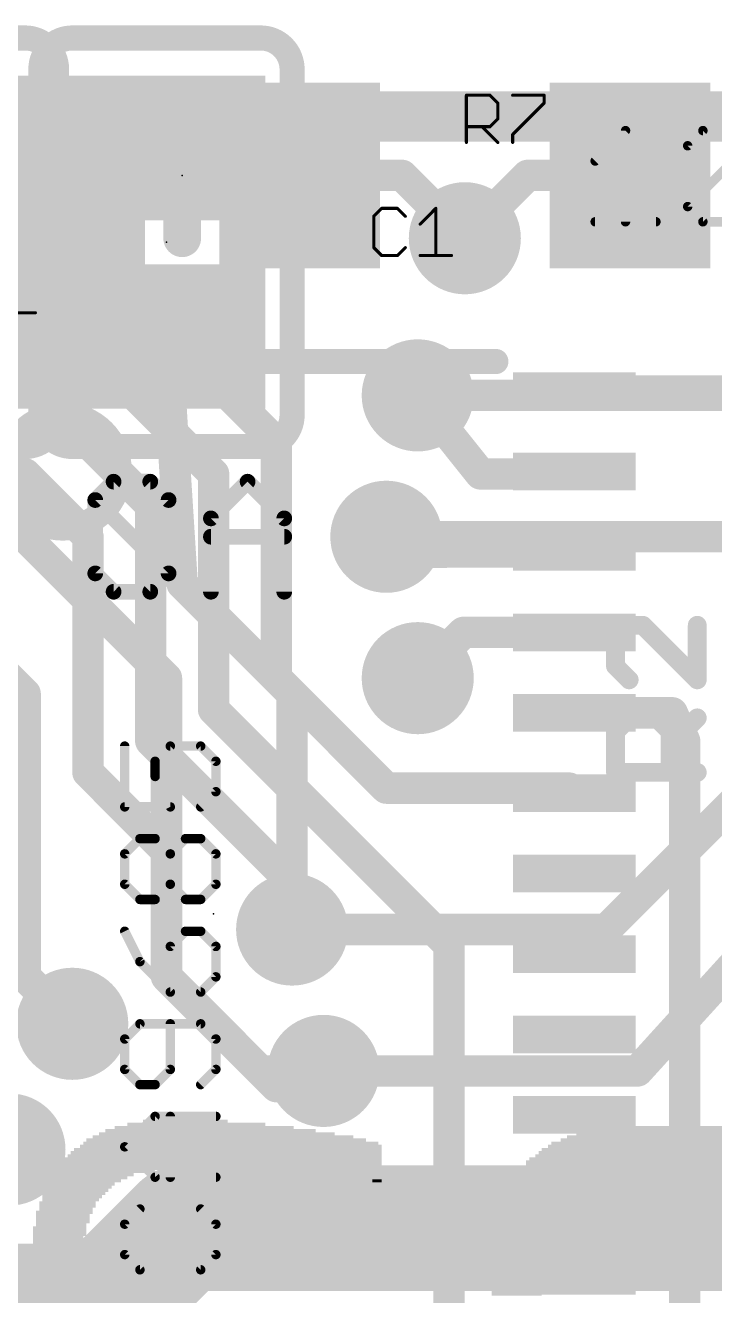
# Model space of a CAD drawing. Extents: x -1.3 to 52.1, y -0.1 to 23.3.
# Drawn here: x 32.64 to 38.22, y 7.84 to 18.1 of the extents above; entities that cross this region are included whole.
import ezdxf

# ---------------------------------------------------------------- set-up
doc = ezdxf.new("R2010")
doc.units = 0
for name, color, linetype in [('1', 12, 'CONTINUOUS'), ('16', 132, 'CONTINUOUS'), ('18', 110, 'CONTINUOUS'), ('21', 40, 'CONTINUOUS'), ('22', 40, 'CONTINUOUS'), ('23', 53, 'CONTINUOUS'), ('24', 53, 'CONTINUOUS'), ('25', 253, 'CONTINUOUS'), ('27', 5, 'CONTINUOUS')]:
    doc.layers.add(name, color=color, linetype=linetype)

# ---------------------------------------------------------------- blocks, each defined once
blk = doc.blocks.new('RECT')
blk.add_solid([(-0.5, -0.5), (0.5, -0.5), (-0.5, 0.5), (0.5, 0.5)])
blk = doc.blocks.new('ROUNDV')
at = {"const_width": 0.5}
blk.add_lwpolyline([(0, -0.25, 1), (0, 0.25, 1), (0, -0.25)], format="xyb", dxfattribs=at)

msp = doc.modelspace()

# ---------------------------------------------------------------- linework, layer by layer
at = {"layer": '1', "const_width": 0.254}
for points in [[(32.959, 16.891), (32.959, 16.444)], [(34.859, 16.891), (35.687, 16.891)], [(35.687, 16.891), (36.195, 16.383)], [(36.195, 16.383), (36.703, 16.891)], [(36.703, 16.891), (37.531, 16.891)], [(32.959, 16.444), (34.671, 14.732)], [(32.893, 15.748), (29.972, 15.748)], [(34.163, 14.478), (32.893, 15.748)], [(31.2452, 15.147), (32.732, 15.147)], [(32.732, 15.147), (33.655, 14.224)], [(36.322, 14.478), (35.814, 15.113)], [(37.0808, 15.147), (38.897, 15.147)], [(34.671, 14.732), (34.671, 12.827)], [(32.639, 14.478), (31.2642, 14.478)], [(33.147, 13.97), (32.639, 14.478)], [(34.163, 12.573), (34.163, 14.478)], [(37.0808, 14.478), (36.322, 14.478)], [(37.0808, 14.497), (37.0808, 14.478)], [(33.655, 14.224), (33.655, 12.319)], [(33.147, 12.065), (33.147, 13.97)], [(35.687, 13.843), (35.56, 13.97)], [(36.199, 13.847), (35.687, 13.843)], [(37.0808, 13.847), (36.199, 13.847)], [(32.142, 13.197), (32.639, 12.7)], [(36.184, 13.197), (35.814, 12.827)], [(37.0808, 13.197), (36.184, 13.197)], [(34.671, 12.827), (35.56, 11.938)], [(32.639, 12.7), (32.639, 10.414)], [(36.068, 10.668), (34.163, 12.573)], [(37.0808, 12.547), (37.872, 12.547)], [(37.872, 12.547), (37.973, 12.319)], [(33.655, 12.319), (34.798, 11.176)], [(37.973, 12.319), (37.973, 6.35)], [(33.782, 11.43), (33.147, 12.065)], [(35.56, 11.938), (37.0398, 11.938)], [(37.0398, 11.938), (37.0808, 11.897)], [(33.782, 10.414), (33.782, 11.43)], [(34.798, 11.176), (34.798, 10.795)], [(36.068, 6.35), (36.068, 10.668)], [(32.639, 10.414), (33.02, 10.033)], [(34.544, 9.652), (33.782, 10.414)], [(35.052, 9.652), (34.544, 9.652)]]:
    msp.add_lwpolyline(points, dxfattribs=at)
at = {"layer": '1', "const_width": 0.127}
for points in [[(33.0225, 16.891, 1), (32.8955, 16.891)], [(34.859, 16.9545, 1), (34.859, 16.8275)], [(35.7319, 16.9359, 1), (35.6421, 16.8461)], [(35.687, 16.8275, 1), (35.687, 16.9545)], [(36.703, 16.9545, 1), (36.703, 16.8275)], [(36.7479, 16.8461, 1), (36.6581, 16.9359)], [(37.531, 16.8275, 1), (37.531, 16.9545)], [(33.0039, 16.4889, 1), (32.9141, 16.3991)], [(32.8955, 16.444, 1), (33.0225, 16.444)], [(36.1501, 16.4279, 1), (36.2399, 16.3381)], [(36.1501, 16.3381, 1), (36.2399, 16.4279)], [(32.9379, 15.7929, 1), (32.8481, 15.7031)], [(32.893, 15.6845, 1), (32.893, 15.8115)], [(32.7769, 15.1919, 1), (32.6871, 15.1021)], [(32.732, 15.0835, 1), (32.732, 15.2105)], [(35.8636, 15.1527, 1), (35.7644, 15.0733)], [(37.0808, 15.2105, 1), (37.0808, 15.0835)], [(34.7345, 14.732, 1), (34.6075, 14.732)], [(34.6261, 14.6871, 1), (34.7159, 14.7769)], [(32.6839, 14.5229, 1), (32.5941, 14.4331)], [(32.639, 14.4145, 1), (32.639, 14.5415)], [(34.2265, 14.478, 1), (34.0995, 14.478)], [(34.1181, 14.4331, 1), (34.2079, 14.5229)], [(36.322, 14.5415, 1), (36.322, 14.4145)], [(36.2724, 14.4383, 1), (36.3716, 14.5177)], [(37.1443, 14.497, 1), (37.0173, 14.497)], [(37.0808, 14.4145, 1), (37.0808, 14.5415)], [(37.0173, 14.478, 1), (37.1443, 14.478)], [(33.7185, 14.224, 1), (33.5915, 14.224)], [(33.6101, 14.1791, 1), (33.6999, 14.2689)], [(33.2105, 13.97, 1), (33.0835, 13.97)], [(33.1021, 13.9251, 1), (33.1919, 14.0149)], [(35.6049, 14.0149, 1), (35.5151, 13.9251)], [(35.6865, 13.9065, 1), (35.6875, 13.7795)], [(36.199, 13.9105, 1), (36.199, 13.7835)], [(36.1995, 13.7835, 1), (36.1985, 13.9105)], [(37.0808, 13.7835, 1), (37.0808, 13.9105)], [(35.6421, 13.7981, 1), (35.7319, 13.8879)], [(36.184, 13.2605, 1), (36.184, 13.1335)], [(36.2289, 13.1521, 1), (36.1391, 13.2419)], [(37.0808, 13.1335, 1), (37.0808, 13.2605)], [(34.7159, 12.8719, 1), (34.6261, 12.7821)], [(34.6075, 12.827, 1), (34.7345, 12.827)], [(35.7691, 12.8719, 1), (35.8589, 12.7821)], [(32.7025, 12.7, 1), (32.5755, 12.7)], [(32.5941, 12.6551, 1), (32.6839, 12.7449)], [(34.2079, 12.6179, 1), (34.1181, 12.5281)], [(34.0995, 12.573, 1), (34.2265, 12.573)], [(37.0808, 12.6105, 1), (37.0808, 12.4835)], [(37.9301, 12.5727, 1), (37.8139, 12.5213)], [(37.872, 12.4835, 1), (37.872, 12.6105)], [(33.6999, 12.3639, 1), (33.6101, 12.2741)], [(38.0365, 12.319, 1), (37.9095, 12.319)], [(33.5915, 12.319, 1), (33.7185, 12.319)], [(37.9149, 12.2933, 1), (38.0311, 12.3447)], [(33.1919, 12.1099, 1), (33.1021, 12.0201)], [(33.0835, 12.065, 1), (33.2105, 12.065)], [(35.56, 12.0015, 1), (35.56, 11.8745)], [(35.5151, 11.8931, 1), (35.6049, 11.9829)], [(37.0847, 11.9829, 1), (36.9949, 11.8931)], [(37.0398, 11.8745, 1), (37.0398, 12.0015)], [(37.0359, 11.8521, 1), (37.1257, 11.9419)], [(33.8455, 11.43, 1), (33.7185, 11.43)], [(33.7371, 11.3851, 1), (33.8269, 11.4749)], [(34.8615, 11.176, 1), (34.7345, 11.176)], [(34.7531, 11.1311, 1), (34.8429, 11.2209)], [(34.7345, 10.795, 1), (34.8615, 10.795)], [(36.1315, 10.668, 1), (36.0045, 10.668)], [(36.0231, 10.6231, 1), (36.1129, 10.7129)], [(32.6839, 10.4589, 1), (32.5941, 10.3691)], [(32.5755, 10.414, 1), (32.7025, 10.414)], [(33.8269, 10.4589, 1), (33.7371, 10.3691)], [(33.7185, 10.414, 1), (33.8455, 10.414)], [(32.9751, 9.9881, 1), (33.0649, 10.0779)], [(34.544, 9.7155, 1), (34.544, 9.5885)], [(34.4991, 9.6071, 1), (34.5889, 9.6969)], [(35.052, 9.5885, 1), (35.052, 9.7155)]]:
    msp.add_lwpolyline(points, format="xyb", dxfattribs=at)
at = {"layer": '16'}
for points, const_width in [([(35.147, 17.367), (34.925, 17.145)], 0.4064), ([(39.529, 17.367), (35.147, 17.367)], 0.4064), ([(33.782, 17.113), (31.877, 17.113)], 0.6096), ([(34.925, 17.145), (33.782, 17.113)], 0.4064), ([(33.782, 15.589), (33.909, 13.589)], 0.254), ([(38.862, 15.113), (35.814, 15.113)], 0.254), ([(33.782, 12.827), (32.004, 14.605)], 0.254), ([(35.56, 13.97), (39.116, 13.97)], 0.254), ([(33.909, 13.589), (34.798, 12.7)], 0.254), ([(35.814, 12.827), (35.814, 13.081)], 0.254), ([(33.782, 10.414), (33.782, 12.827)], 0.254), ([(34.798, 12.7), (34.798, 10.795)], 0.254), ([(37.338, 10.795), (38.481, 11.938)], 0.254), ([(31.496, 11.557), (33.02, 10.033)], 0.254), ([(38.862, 11.049), (37.592, 9.652)], 0.254), ([(34.798, 10.795), (37.338, 10.795)], 0.254), ([(34.671, 9.525), (33.782, 10.414)], 0.254), ([(35.052, 9.652), (34.671, 9.525)], 0.254), ([(37.592, 9.652), (35.052, 9.652)], 0.254), ([(33.274, 7.747), (33.909, 8.382)], 1.016), ([(33.909, 8.382), (39.878, 8.382)], 1.016), ([(27.813, 7.747), (33.274, 7.747)], 1.016)]:
    msp.add_lwpolyline(points, dxfattribs=dict(at, const_width=const_width))
for points, const_width in [([(35.147, 17.4686, 1), (35.147, 17.2654)], 0.2032), ([(35.2188, 17.2952, 1), (35.0752, 17.4388)], 0.2032), ([(33.782, 16.9606, 1), (33.782, 17.2654)], 0.3048), ([(33.7792, 17.2146, 1), (33.7848, 17.0114)], 0.2032), ([(34.8532, 17.2168, 1), (34.9968, 17.0732)], 0.2032), ([(34.9278, 17.0434, 1), (34.9222, 17.2466)], 0.2032), ([(33.8454, 15.593, 1), (33.7186, 15.585)], 0.127), ([(35.814, 15.1765, 1), (35.814, 15.0495)], 0.127), ([(35.56, 14.0335, 1), (35.56, 13.9065)], 0.127), ([(33.9539, 13.6339, 1), (33.8641, 13.5441)], 0.127), ([(33.8456, 13.585, 1), (33.9724, 13.593)], 0.127), ([(35.8775, 13.081, 1), (35.7505, 13.081)], 0.127), ([(33.8455, 12.827, 1), (33.7185, 12.827)], 0.127), ([(33.7371, 12.7821, 1), (33.8269, 12.8719)], 0.127), ([(35.7505, 12.827, 1), (35.8775, 12.827)], 0.127), ([(34.8615, 12.7, 1), (34.7345, 12.7)], 0.127), ([(34.7531, 12.6551, 1), (34.8429, 12.7449)], 0.127), ([(34.798, 10.8585, 1), (34.798, 10.7315)], 0.127), ([(37.2931, 10.8399, 1), (37.3829, 10.7501)], 0.127), ([(37.338, 10.7315, 1), (37.338, 10.8585)], 0.127), ([(34.7345, 10.795, 1), (34.8615, 10.795)], 0.127), ([(33.8269, 10.4589, 1), (33.7371, 10.3691)], 0.127), ([(33.7185, 10.414, 1), (33.8455, 10.414)], 0.127), ([(32.9751, 9.9881, 1), (33.0649, 10.0779)], 0.127), ([(35.052, 9.7155, 1), (35.052, 9.5885)], 0.127), ([(35.0721, 9.5918, 1), (35.0319, 9.7122)], 0.127), ([(37.545, 9.6947, 1), (37.639, 9.6093)], 0.127), ([(37.592, 9.5885, 1), (37.592, 9.7155)], 0.127), ([(34.6509, 9.5852, 1), (34.6911, 9.4648)], 0.127), ([(34.6261, 9.4801, 1), (34.7159, 9.5699)], 0.127), ([(33.909, 8.636, 1), (33.909, 8.128)], 0.508), ([(34.0886, 8.2024, 1), (33.7294, 8.5616)], 0.508), ([(33.274, 7.493, 1), (33.274, 8.001)], 0.508), ([(33.0944, 7.9266, 1), (33.4536, 7.5674)], 0.508)]:
    msp.add_lwpolyline(points, format="xyb", dxfattribs=dict(at, const_width=const_width))
at = {"layer": '21'}
for points, const_width in [([(33.909, 17.399), (33.909, 16.383)], 0.3048), ([(31.8802, 15.3866), (36.4458, 15.3866)], 0.2032)]:
    msp.add_lwpolyline(points, dxfattribs=dict(at, const_width=const_width))
for points, const_width in [([(33.9852, 17.399, 1), (33.8328, 17.399)], 0.1524), ([(33.8328, 16.383, 1), (33.9852, 16.383)], 0.1524), ([(36.4458, 15.3358, 1), (36.4458, 15.4374)], 0.1016), ([(32.9438, 14.0404, 1), (32.9438, 14.9548, 1), (32.9438, 14.0404)], 0.2032)]:
    msp.add_lwpolyline(points, format="xyb", dxfattribs=dict(at, const_width=const_width))
at = {"layer": '22'}
for points, const_width in [([(32.639, 18.002), (31.115, 18.002)], 0.2032), ([(34.544, 18.002), (33.02, 18.002)], 0.2032), ([(32.766, 17.748), (32.766, 14.954)], 0.2032), ([(32.893, 14.954), (32.893, 17.748)], 0.2032), ([(34.798, 14.954), (34.798, 17.748)], 0.2032), ([(32.639, 14.7), (31.115, 14.7)], 0.2032), ([(34.544, 14.7), (33.02, 14.7)], 0.2032), ([(33.3541, 14.4153), (33.2058, 14.267)], 0.127), ([(33.6507, 14.4153), (33.3541, 14.4153)], 0.127), ([(33.799, 14.267), (33.6507, 14.4153)], 0.127), ([(34.4379, 14.4153), (34.1413, 14.1187)], 0.127), ([(34.7345, 14.1187), (34.4379, 14.4153)], 0.127), ([(33.2058, 14.267), (33.2058, 13.6738)], 0.127), ([(33.799, 13.6738), (33.2058, 14.267)], 0.127), ([(33.799, 13.6738), (33.799, 14.267)], 0.127), ([(34.1413, 14.1187), (34.1413, 13.5255)], 0.127), ([(34.7345, 13.5255), (34.7345, 14.1187)], 0.127), ([(34.7345, 13.9704), (34.1413, 13.9704)], 0.127), ([(33.2058, 13.6738), (33.3541, 13.5255)], 0.127), ([(33.6507, 13.5255), (33.799, 13.6738)], 0.127), ([(33.3541, 13.5255), (33.6507, 13.5255)], 0.127)]:
    msp.add_lwpolyline(points, dxfattribs=dict(at, const_width=const_width))
for points, const_width in [([(32.893, 17.748, 0.4142), (32.639, 18.002)], 0.2032), ([(32.639, 18.0528, 1), (32.639, 17.9512)], 0.1016), ([(32.639, 17.9512, 1), (32.639, 18.0528)], 0.1016), ([(33.02, 18.002, 0.4142), (32.766, 17.748)], 0.2032), ([(33.02, 18.0528, 1), (33.02, 17.9512)], 0.1016), ([(33.02, 17.9512, 1), (33.02, 18.0528)], 0.1016), ([(34.798, 17.748, 0.4142), (34.544, 18.002)], 0.2032), ([(34.544, 18.0528, 1), (34.544, 17.9512)], 0.1016), ([(34.544, 17.9512, 1), (34.544, 18.0528)], 0.1016), ([(32.8168, 17.748, 1), (32.7152, 17.748)], 0.1016), ([(32.7152, 17.748, 1), (32.8168, 17.748)], 0.1016), ([(32.9438, 17.748, 1), (32.8422, 17.748)], 0.1016), ([(32.8422, 17.748, 1), (32.9438, 17.748)], 0.1016), ([(34.8488, 17.748, 1), (34.7472, 17.748)], 0.1016), ([(34.7472, 17.748, 1), (34.8488, 17.748)], 0.1016), ([(32.639, 14.7, 0.4142), (32.893, 14.954)], 0.2032), ([(32.766, 14.954, 0.4142), (33.02, 14.7)], 0.2032), ([(32.8168, 14.954, 1), (32.7152, 14.954)], 0.1016), ([(32.7152, 14.954, 1), (32.8168, 14.954)], 0.1016), ([(32.9438, 14.954, 1), (32.8422, 14.954)], 0.1016), ([(32.8422, 14.954, 1), (32.9438, 14.954)], 0.1016), ([(34.544, 14.7, 0.4142), (34.798, 14.954)], 0.2032), ([(34.8488, 14.954, 1), (34.7472, 14.954)], 0.1016), ([(34.7472, 14.954, 1), (34.8488, 14.954)], 0.1016), ([(32.639, 14.7508, 1), (32.639, 14.6492)], 0.1016), ([(32.639, 14.6492, 1), (32.639, 14.7508)], 0.1016), ([(33.02, 14.7508, 1), (33.02, 14.6492)], 0.1016), ([(33.02, 14.6492, 1), (33.02, 14.7508)], 0.1016), ([(34.544, 14.7508, 1), (34.544, 14.6492)], 0.1016), ([(34.544, 14.6492, 1), (34.544, 14.7508)], 0.1016), ([(33.3541, 14.447, 1), (33.3541, 14.3835)], 0.0635), ([(33.3766, 14.3928, 1), (33.3317, 14.4377)], 0.0635), ([(33.6731, 14.4377, 1), (33.6282, 14.3928)], 0.0635), ([(33.6507, 14.3835, 1), (33.6507, 14.447)], 0.0635), ([(34.4604, 14.4377, 1), (34.4155, 14.3928)], 0.0635), ([(34.4604, 14.3928, 1), (34.4155, 14.4377)], 0.0635), ([(33.2376, 14.267, 1), (33.1741, 14.267)], 0.0635), ([(33.2283, 14.2894, 1), (33.1834, 14.2445)], 0.0635), ([(33.1834, 14.2894, 1), (33.2283, 14.2445)], 0.0635), ([(33.8307, 14.267, 1), (33.7672, 14.267)], 0.0635), ([(33.7765, 14.2445, 1), (33.8214, 14.2894)], 0.0635), ([(34.1731, 14.1187, 1), (34.1096, 14.1187)], 0.0635), ([(34.1189, 14.1411, 1), (34.1638, 14.0962)], 0.0635), ([(34.7663, 14.1187, 1), (34.7028, 14.1187)], 0.0635), ([(34.712, 14.0962, 1), (34.757, 14.1411)], 0.0635), ([(34.1413, 14.0021, 1), (34.1413, 13.9386)], 0.0635), ([(34.7345, 13.9386, 1), (34.7345, 14.0021)], 0.0635), ([(33.1741, 13.6738, 1), (33.2376, 13.6738)], 0.0635), ([(33.2283, 13.6962, 1), (33.1834, 13.6513)], 0.0635), ([(33.7672, 13.6738, 1), (33.8307, 13.6738)], 0.0635), ([(33.8214, 13.6513, 1), (33.7765, 13.6962)], 0.0635), ([(33.7765, 13.6513, 1), (33.8214, 13.6962)], 0.0635), ([(33.3541, 13.5573, 1), (33.3541, 13.4938)], 0.0635), ([(33.3317, 13.503, 1), (33.3766, 13.548)], 0.0635), ([(33.6282, 13.548, 1), (33.6731, 13.503)], 0.0635), ([(33.6507, 13.4938, 1), (33.6507, 13.5573)], 0.0635), ([(34.1096, 13.5255, 1), (34.1731, 13.5255)], 0.0635), ([(34.7028, 13.5255, 1), (34.7663, 13.5255)], 0.0635)]:
    msp.add_lwpolyline(points, format="xyb", dxfattribs=dict(at, const_width=const_width))
at = {"layer": '23'}
for p in [(33.909, 16.891), (34.163, 10.922)]:
    msp.add_point(p, dxfattribs=at)
at = {"layer": '24'}
msp.add_point((33.782, 16.351), dxfattribs=at)
at = {"layer": '25'}
for points, const_width in [([(36.2077, 17.5454, 1), (36.2077, 17.5327)], 0.0127), ([(36.2141, 17.539, 1), (36.2014, 17.539)], 0.0127), ([(36.4029, 17.5435, 1), (36.3939, 17.5345)], 0.0127), ([(36.3984, 17.5327, 1), (36.3984, 17.5454)], 0.0127), ([(36.4683, 17.4755, 1), (36.4556, 17.4755)], 0.0127), ([(36.4574, 17.471, 1), (36.4664, 17.48)], 0.0127), ([(36.5819, 17.5454, 1), (36.5819, 17.5327)], 0.0127), ([(36.8425, 17.539, 1), (36.8298, 17.539)], 0.0127), ([(36.8298, 17.4755, 1), (36.8425, 17.4755)], 0.0127), ([(36.8406, 17.471, 1), (36.8316, 17.48)], 0.0127), ([(36.8361, 17.5327, 1), (36.8361, 17.5454)], 0.0127), ([(36.4556, 17.3484, 1), (36.4683, 17.3484)], 0.0127), ([(36.4664, 17.3439, 1), (36.4574, 17.3529)], 0.0127), ([(36.2077, 17.2912, 1), (36.2077, 17.2785)], 0.0127), ([(36.3393, 17.2893, 1), (36.3303, 17.2803)], 0.0127), ([(36.3939, 17.2893, 1), (36.4029, 17.2803)], 0.0127), ([(36.3984, 17.2785, 1), (36.3984, 17.2912)], 0.0127), ([(36.2014, 17.1577, 1), (36.2141, 17.1577)], 0.0127), ([(36.4574, 17.1532, 1), (36.4664, 17.1622)], 0.0127), ([(36.5774, 17.2257, 1), (36.5864, 17.2168)], 0.0127), ([(36.5883, 17.2213, 1), (36.5756, 17.2213)], 0.0127), ([(36.5756, 17.1577, 1), (36.5883, 17.1577)], 0.0127), ([(35.5228, 16.631, 1), (35.5228, 16.6183)], 0.0127), ([(35.5273, 16.6201, 1), (35.5183, 16.6291)], 0.0127), ([(35.6544, 16.6291, 1), (35.6455, 16.6201)], 0.0127), ([(35.6499, 16.6183, 1), (35.6499, 16.631)], 0.0127), ([(35.9669, 16.6246, 1), (35.9542, 16.6246)], 0.0127), ([(35.9651, 16.6201, 1), (35.9561, 16.6291)], 0.0127), ([(35.4656, 16.5611, 1), (35.4529, 16.5611)], 0.0127), ([(35.4548, 16.5656, 1), (35.4638, 16.5566)], 0.0127), ([(35.709, 16.5566, 1), (35.718, 16.5656)], 0.0127), ([(35.829, 16.502, 1), (35.838, 16.493)], 0.0127), ([(35.4638, 16.3113, 1), (35.4548, 16.3024)], 0.0127), ([(35.4529, 16.3069, 1), (35.4656, 16.3069)], 0.0127), ([(35.5228, 16.2497, 1), (35.5228, 16.237)], 0.0127), ([(35.5183, 16.2388, 1), (35.5273, 16.2478)], 0.0127), ([(35.6455, 16.2478, 1), (35.6544, 16.2388)], 0.0127), ([(35.6499, 16.237, 1), (35.6499, 16.2497)], 0.0127), ([(35.718, 16.3024, 1), (35.709, 16.3113)], 0.0127), ([(35.8335, 16.2497, 1), (35.8335, 16.237)], 0.0127), ([(35.9542, 16.2433, 1), (35.9669, 16.2433)], 0.0127), ([(36.0877, 16.237, 1), (36.0877, 16.2497)], 0.0127), ([(32.7213, 15.774, 1), (32.7213, 15.7866)], 0.0127), ([(37.524, 13.2924, 1), (37.524, 13.2162)], 0.0762), ([(37.5509, 13.2273, 1), (37.4971, 13.2812)], 0.0762), ([(37.6611, 13.2812, 1), (37.6072, 13.2273)], 0.0762), ([(37.6342, 13.2162, 1), (37.6342, 13.2924)], 0.0762), ([(38.1129, 13.2543, 1), (38.0367, 13.2543)], 0.0762), ([(37.4519, 13.1441, 1), (37.3757, 13.1441)], 0.0762), ([(37.3869, 13.171, 1), (37.4408, 13.1172)], 0.0762), ([(37.4408, 12.9507, 1), (37.3869, 12.8968)], 0.0762), ([(37.3757, 12.9238, 1), (37.4519, 12.9238)], 0.0762), ([(37.4971, 12.7867, 1), (37.5509, 12.8406)], 0.0762), ([(38.0367, 12.8136, 1), (38.1129, 12.8136)], 0.0762), ([(38.0479, 12.7867, 1), (38.1017, 12.8406)], 0.0762), ([(37.524, 12.5439, 1), (37.524, 12.4677)], 0.0762), ([(37.5509, 12.4789, 1), (37.4971, 12.5328)], 0.0762), ([(37.7713, 12.5328, 1), (37.7174, 12.4789)], 0.0762), ([(37.7443, 12.4677, 1), (37.7443, 12.5439)], 0.0762), ([(38.1017, 12.4789, 1), (38.0479, 12.5328)], 0.0762), ([(37.4519, 12.3957, 1), (37.3757, 12.3957)], 0.0762), ([(37.3869, 12.4226, 1), (37.4408, 12.3687)], 0.0762), ([(37.8926, 12.3957, 1), (37.8164, 12.3957)], 0.0762), ([(37.8275, 12.3687, 1), (37.8814, 12.4226)], 0.0762), ([(37.8275, 12.3125, 1), (37.8814, 12.2586)], 0.0762), ([(37.4138, 12.1033, 1), (37.4138, 12.0271)], 0.0762), ([(38.0748, 12.0271, 1), (38.0748, 12.1033)], 0.0762), ([(37.3757, 12.0652, 1), (37.4519, 12.0652)], 0.0762), ([(37.8164, 12.0652, 1), (37.8926, 12.0652)], 0.0762)]:
    msp.add_lwpolyline(points, format="xyb", dxfattribs=dict(at, const_width=const_width))
for points, const_width in [([(36.2077, 17.1577), (36.2077, 17.539)], 0.0254), ([(36.2077, 17.539), (36.3984, 17.539)], 0.0254), ([(36.3984, 17.539), (36.4619, 17.4755)], 0.0254), ([(36.4619, 17.4755), (36.4619, 17.3484)], 0.0254), ([(36.5819, 17.539), (36.8361, 17.539)], 0.0254), ([(36.8361, 17.4755), (36.5819, 17.2213)], 0.0254), ([(36.8361, 17.539), (36.8361, 17.4755)], 0.0254), ([(36.4619, 17.3484), (36.3984, 17.2848)], 0.0254), ([(36.3984, 17.2848), (36.2077, 17.2848)], 0.0254), ([(36.3348, 17.2848), (36.4619, 17.1577)], 0.0254), ([(36.5819, 17.2213), (36.5819, 17.1577)], 0.0254), ([(35.5228, 16.6246), (35.4593, 16.5611)], 0.0254), ([(35.6499, 16.6246), (35.5228, 16.6246)], 0.0254), ([(35.7135, 16.5611), (35.6499, 16.6246)], 0.0254), ([(35.8335, 16.4975), (35.9606, 16.6246)], 0.0254), ([(35.9606, 16.6246), (35.9606, 16.2433)], 0.0254), ([(35.4593, 16.5611), (35.4593, 16.3069)], 0.0254), ([(35.4593, 16.3069), (35.5228, 16.2433)], 0.0254), ([(35.5228, 16.2433), (35.6499, 16.2433)], 0.0254), ([(35.6499, 16.2433), (35.7135, 16.3069)], 0.0254), ([(35.8335, 16.2433), (36.0877, 16.2433)], 0.0254), ([(32.4671, 15.7803), (32.7213, 15.7803)], 0.0254), ([(37.524, 13.2543), (37.4138, 13.1441)], 0.1524), ([(37.6342, 13.2543), (37.524, 13.2543)], 0.1524), ([(38.0748, 12.8136), (37.6342, 13.2543)], 0.1524), ([(38.0748, 13.2543), (38.0748, 12.8136)], 0.1524), ([(37.4138, 13.1441), (37.4138, 12.9238)], 0.1524), ([(37.4138, 12.9238), (37.524, 12.8136)], 0.1524), ([(37.4138, 12.3957), (37.524, 12.5058)], 0.1524), ([(37.524, 12.5058), (37.7443, 12.5058)], 0.1524), ([(37.7443, 12.5058), (37.8545, 12.3957)], 0.1524), ([(37.8545, 12.2855), (38.0748, 12.5058)], 0.1524), ([(37.4138, 12.0652), (37.4138, 12.3957)], 0.1524), ([(37.8545, 12.3957), (37.8545, 12.0652)], 0.1524), ([(38.0748, 12.0652), (37.4138, 12.0652)], 0.1524)]:
    msp.add_lwpolyline(points, dxfattribs=dict(at, const_width=const_width))
at = {"layer": '27', "const_width": 0.0762}
for points in [[(37.2491, 17.0076), (37.4948, 17.2533)], [(37.4948, 17.2533), (37.4948, 16.5161)], [(37.9975, 17.1305), (38.1204, 17.2533)], [(38.1204, 17.2533), (38.3661, 17.2533)], [(37.9975, 16.639), (37.9975, 17.1305)], [(37.9975, 16.639), (38.489, 17.1305)], [(38.1204, 16.5161), (37.9975, 16.639)], [(37.2491, 16.5161), (37.7406, 16.5161)], [(38.3661, 16.5161), (38.1204, 16.5161)], [(33.4443, 12.278), (33.4443, 11.7865)], [(33.69, 12.1551), (33.8129, 12.278)], [(33.8129, 12.278), (34.0586, 12.278)], [(34.0586, 12.278), (34.1815, 12.1551)], [(33.69, 12.0322), (33.69, 12.1551)], [(34.1815, 12.1551), (34.1815, 11.9094)], [(33.8129, 11.7865), (33.69, 12.0322)], [(34.1815, 11.9094), (34.0586, 11.7865)], [(33.4443, 11.7865), (33.8129, 11.7865)], [(33.4443, 11.4067), (33.5671, 11.5296)], [(33.5671, 11.5296), (33.69, 11.5296)], [(33.69, 11.5296), (33.8129, 11.4067)], [(33.8129, 11.4067), (33.9358, 11.5296)], [(33.9358, 11.5296), (34.0586, 11.5296)], [(34.0586, 11.5296), (34.1815, 11.4067)], [(33.4443, 11.1609), (33.4443, 11.4067)], [(33.8129, 11.1609), (33.8129, 11.4067)], [(34.1815, 11.4067), (34.1815, 11.1609)], [(33.5671, 11.0381), (33.4443, 11.1609)], [(33.8129, 11.1609), (33.69, 11.0381)], [(33.9358, 11.0381), (33.8129, 11.1609)], [(34.1815, 11.1609), (34.0586, 11.0381)], [(33.69, 11.0381), (33.5671, 11.0381)], [(34.0586, 11.0381), (33.9358, 11.0381)], [(33.4443, 10.7811), (33.5671, 10.5354)], [(33.9358, 10.7811), (33.8129, 10.6583)], [(34.0586, 10.7811), (33.9358, 10.7811)], [(34.1815, 10.6583), (34.0586, 10.7811)], [(33.8129, 10.6583), (33.8129, 10.2897)], [(34.1815, 10.4125), (34.1815, 10.6583)], [(33.5671, 10.5354), (33.8129, 10.2897)], [(34.0586, 10.2897), (34.1815, 10.4125)], [(33.8129, 10.2897), (34.0586, 10.2897)], [(33.5671, 10.0327), (33.4443, 9.9099)], [(34.0586, 10.0327), (33.5671, 10.0327)], [(33.8129, 9.6641), (33.8129, 10.0327)], [(34.1815, 9.9099), (34.0586, 10.0327)], [(33.4443, 9.9099), (33.4443, 9.6641)], [(34.1815, 9.6641), (34.1815, 9.9099)], [(33.4443, 9.6641), (33.5671, 9.5412)], [(33.69, 9.5412), (33.8129, 9.6641)], [(34.0586, 9.5412), (34.1815, 9.6641)], [(33.5671, 9.5412), (33.69, 9.5412)], [(33.4443, 9.0386), (33.69, 9.2843)], [(33.69, 9.2843), (34.1815, 9.2843)], [(33.8129, 8.7928), (33.8129, 9.2843)], [(33.69, 8.7928), (33.4443, 9.0386)], [(34.1815, 8.7928), (33.69, 8.7928)], [(33.5671, 8.5359), (33.4443, 8.413)], [(34.1815, 8.413), (34.0586, 8.5359)], [(33.4443, 8.413), (33.4443, 8.1673)], [(34.1815, 8.1673), (34.1815, 8.413)], [(33.4443, 8.1673), (33.5671, 8.0444)], [(34.0586, 8.0444), (34.1815, 8.1673)], [(33.5671, 8.0444), (34.0586, 8.0444)]]:
    msp.add_lwpolyline(points, dxfattribs=at)
at = {"layer": '27', "const_width": 0.0381}
for points in [[(37.5139, 17.2533, 1), (37.4758, 17.2533)], [(37.5083, 17.2399, 1), (37.4814, 17.2668)], [(38.1204, 17.2724, 1), (38.1204, 17.2343)], [(38.1339, 17.2399, 1), (38.1069, 17.2668)], [(38.0166, 17.1305, 1), (37.9785, 17.1305)], [(37.984, 17.1439, 1), (38.011, 17.117)], [(37.2356, 17.0211, 1), (37.2626, 16.9941)], [(38.011, 16.6524, 1), (37.984, 16.6255)], [(37.984, 16.6524, 1), (38.011, 16.6255)], [(37.9785, 16.639, 1), (38.0166, 16.639)], [(37.2491, 16.5352, 1), (37.2491, 16.4971)], [(37.4758, 16.5161, 1), (37.5139, 16.5161)], [(37.7406, 16.4971, 1), (37.7406, 16.5352)], [(38.1204, 16.5352, 1), (38.1204, 16.4971)], [(38.1069, 16.5026, 1), (38.1339, 16.5296)], [(33.4633, 12.278, 1), (33.4252, 12.278)], [(33.8129, 12.297, 1), (33.8129, 12.2589)], [(33.8264, 12.2645, 1), (33.7994, 12.2914)], [(34.0721, 12.2914, 1), (34.0452, 12.2645)], [(34.0586, 12.2589, 1), (34.0586, 12.297)], [(33.7091, 12.1551, 1), (33.671, 12.1551)], [(33.6765, 12.1686, 1), (33.7035, 12.1416)], [(34.2005, 12.1551, 1), (34.1624, 12.1551)], [(34.168, 12.1416, 1), (34.195, 12.1686)], [(33.7071, 12.0407, 1), (33.673, 12.0237)], [(33.671, 12.0322, 1), (33.7091, 12.0322)], [(34.1624, 11.9094, 1), (34.2005, 11.9094)], [(34.195, 11.8959, 1), (34.168, 11.9228)], [(33.4443, 11.8055, 1), (33.4443, 11.7674)], [(33.7958, 11.778, 1), (33.8299, 11.795)], [(33.8129, 11.7674, 1), (33.8129, 11.8055)], [(34.0452, 11.8, 1), (34.0721, 11.773)], [(33.4252, 11.7865, 1), (33.4633, 11.7865)], [(33.5671, 11.5486, 1), (33.5671, 11.5105)], [(33.5806, 11.5161, 1), (33.5537, 11.543)], [(33.7035, 11.543, 1), (33.6765, 11.5161)], [(33.69, 11.5105, 1), (33.69, 11.5486)], [(33.9358, 11.5486, 1), (33.9358, 11.5105)], [(33.9492, 11.5161, 1), (33.9223, 11.543)], [(34.0721, 11.543, 1), (34.0452, 11.5161)], [(34.0586, 11.5105, 1), (34.0586, 11.5486)], [(33.4633, 11.4067, 1), (33.4252, 11.4067)], [(33.4308, 11.4202, 1), (33.4577, 11.3932)], [(33.8319, 11.4067, 1), (33.7938, 11.4067)], [(33.7994, 11.4202, 1), (33.8264, 11.3932)], [(33.7994, 11.3932, 1), (33.8264, 11.4202)], [(34.2005, 11.4067, 1), (34.1624, 11.4067)], [(34.168, 11.3932, 1), (34.195, 11.4202)], [(33.4577, 11.1744, 1), (33.4308, 11.1475)], [(33.8264, 11.1744, 1), (33.7994, 11.1475)], [(33.8264, 11.1475, 1), (33.7994, 11.1744)], [(34.195, 11.1475, 1), (34.168, 11.1744)], [(33.4252, 11.1609, 1), (33.4633, 11.1609)], [(33.7938, 11.1609, 1), (33.8319, 11.1609)], [(34.1624, 11.1609, 1), (34.2005, 11.1609)], [(33.5671, 11.0571, 1), (33.5671, 11.019)], [(33.5537, 11.0246, 1), (33.5806, 11.0515)], [(33.6765, 11.0515, 1), (33.7035, 11.0246)], [(33.69, 11.019, 1), (33.69, 11.0571)], [(33.9358, 11.0571, 1), (33.9358, 11.019)], [(33.9223, 11.0246, 1), (33.9492, 11.0515)], [(34.0452, 11.0515, 1), (34.0721, 11.0246)], [(34.0586, 11.019, 1), (34.0586, 11.0571)], [(33.4613, 10.7897, 1), (33.4272, 10.7726)], [(33.9358, 10.8002, 1), (33.9358, 10.7621)], [(33.9492, 10.7677, 1), (33.9223, 10.7946)], [(34.0721, 10.7946, 1), (34.0452, 10.7677)], [(34.0586, 10.7621, 1), (34.0586, 10.8002)], [(33.8319, 10.6583, 1), (33.7938, 10.6583)], [(33.7994, 10.6717, 1), (33.8264, 10.6448)], [(34.2005, 10.6583, 1), (34.1624, 10.6583)], [(34.168, 10.6448, 1), (34.195, 10.6717)], [(33.5806, 10.5489, 1), (33.5537, 10.5219)], [(33.5501, 10.5269, 1), (33.5842, 10.5439)], [(34.1624, 10.4125, 1), (34.2005, 10.4125)], [(34.195, 10.3991, 1), (34.168, 10.426)], [(33.7938, 10.2897, 1), (33.8319, 10.2897)], [(33.8129, 10.3087, 1), (33.8129, 10.2706)], [(33.7994, 10.2762, 1), (33.8264, 10.3031)], [(34.0452, 10.3031, 1), (34.0721, 10.2762)], [(34.0586, 10.2706, 1), (34.0586, 10.3087)], [(33.5671, 10.0518, 1), (33.5671, 10.0137)], [(33.5806, 10.0193, 1), (33.5537, 10.0462)], [(33.8319, 10.0327, 1), (33.7938, 10.0327)], [(34.0721, 10.0462, 1), (34.0452, 10.0193)], [(34.0586, 10.0137, 1), (34.0586, 10.0518)], [(33.4633, 9.9099, 1), (33.4252, 9.9099)], [(33.4308, 9.9233, 1), (33.4577, 9.8964)], [(34.2005, 9.9099, 1), (34.1624, 9.9099)], [(34.168, 9.8964, 1), (34.195, 9.9233)], [(33.4577, 9.6776, 1), (33.4308, 9.6506)], [(33.4252, 9.6641, 1), (33.4633, 9.6641)], [(33.7938, 9.6641, 1), (33.8319, 9.6641)], [(33.8264, 9.6506, 1), (33.7994, 9.6776)], [(34.1624, 9.6641, 1), (34.2005, 9.6641)], [(34.195, 9.6506, 1), (34.168, 9.6776)], [(33.5671, 9.5603, 1), (33.5671, 9.5222)], [(33.5537, 9.5278, 1), (33.5806, 9.5547)], [(33.6765, 9.5547, 1), (33.7035, 9.5278)], [(33.69, 9.5222, 1), (33.69, 9.5603)], [(34.0452, 9.5547, 1), (34.0721, 9.5278)], [(33.69, 9.3034, 1), (33.69, 9.2653)], [(33.7035, 9.2708, 1), (33.6765, 9.2978)], [(33.8319, 9.2843, 1), (33.7938, 9.2843)], [(34.1815, 9.2653, 1), (34.1815, 9.3034)], [(33.4577, 9.052, 1), (33.4308, 9.0251)], [(33.4308, 9.052, 1), (33.4577, 9.0251)], [(33.69, 8.8119, 1), (33.69, 8.7738)], [(34.1815, 8.7738, 1), (34.1815, 8.8119)], [(33.6765, 8.7794, 1), (33.7035, 8.8063)], [(33.7938, 8.7928, 1), (33.8319, 8.7928)], [(33.5806, 8.5224, 1), (33.5537, 8.5494)], [(34.0721, 8.5494, 1), (34.0452, 8.5224)], [(33.4633, 8.413, 1), (33.4252, 8.413)], [(33.4308, 8.4265, 1), (33.4577, 8.3995)], [(34.2005, 8.413, 1), (34.1624, 8.413)], [(34.168, 8.3995, 1), (34.195, 8.4265)], [(33.4252, 8.1673, 1), (33.4633, 8.1673)], [(33.4577, 8.1807, 1), (33.4308, 8.1538)], [(34.1624, 8.1673, 1), (34.2005, 8.1673)], [(34.195, 8.1538, 1), (34.168, 8.1807)], [(33.5671, 8.0635, 1), (33.5671, 8.0254)], [(33.5537, 8.0309, 1), (33.5806, 8.0579)], [(34.0452, 8.0579, 1), (34.0721, 8.0309)], [(34.0586, 8.0254, 1), (34.0586, 8.0635)]]:
    msp.add_lwpolyline(points, format="xyb", dxfattribs=at)

# ---------------------------------------------------------------- block references
at = {"layer": '1', "xscale": 1.3, "yscale": 1.5}
for p in [(32.959, 16.891), (34.859, 16.891)]:
    msp.add_blockref('RECT', p, dxfattribs=at)
at = {"layer": '1'}
for p, xscale, yscale, rotation in [((37.531, 16.891), 1.3, 1.5, 180), ((37.0808, 15.147), 0.3048, 0.9906, 270), ((37.0808, 14.497), 0.3048, 0.9906, 270), ((37.0808, 13.847), 0.3048, 0.9906, 270), ((37.0808, 13.197), 0.3048, 0.9906, 270), ((37.0808, 12.547), 0.3048, 0.9906, 270), ((37.0808, 11.897), 0.3048, 0.9906, 270), ((37.0808, 11.247), 0.3048, 0.9906, 270), ((37.0808, 10.597), 0.3048, 0.9906, 270), ((37.0808, 9.947), 0.3048, 0.9906, 270), ((37.0808, 9.297), 0.3048, 0.9906, 270), ((37.0808, 8.647), 0.3048, 0.9906, 270), ((37.0808, 7.997), 0.3048, 0.9906, 270)]:
    msp.add_blockref('RECT', p, dxfattribs=dict(at, xscale=xscale, yscale=yscale, rotation=rotation))
at = {"layer": '16', "xscale": 1.1684, "yscale": 1.6002, "rotation": 270}
for p in [(31.877, 17.113), (33.782, 17.113), (31.877, 15.589), (33.782, 15.589)]:
    msp.add_blockref('RECT', p, dxfattribs=at)
at = {"layer": '18', "xscale": 0.9064, "yscale": 0.9064}
for p in [(36.195, 16.383), (36.195, 16.383), (35.814, 15.113), (35.814, 15.113), (35.56, 13.97), (35.56, 13.97), (35.814, 12.827), (35.814, 12.827), (34.798, 10.795), (34.798, 10.795), (33.02, 10.033), (33.02, 10.033), (35.052, 9.652), (35.052, 9.652), (32.512, 9.017), (32.512, 9.017)]:
    msp.add_blockref('ROUNDV', p, dxfattribs=at)
at = {"layer": '22', "yscale": 0.0254, "rotation": 180}
for p, xscale in [((33.9344, 9.2456), 0.6858), ((34.1884, 9.144), 1.905), ((34.1376, 9.1694), 1.7018), ((34.0868, 9.1948), 1.4478), ((34.0233, 9.2202), 1.1176), ((37.8841, 9.144), 1.5748), ((37.8841, 9.1694), 1.3716), ((37.8841, 9.1948), 1.016), ((34.3027, 9.0424), 2.4384), ((34.3027, 9.0678), 2.3876), ((34.2646, 9.0932), 2.2606), ((34.2392, 9.1186), 2.1082), ((37.9095, 9.0424), 2.0828), ((37.8968, 9.0678), 2.0066), ((37.8968, 9.0932), 1.8542), ((37.8841, 9.1186), 1.7272), ((34.2392, 8.9408), 2.5654), ((34.2519, 8.9662), 2.54), ((34.2646, 8.9916), 2.5146), ((34.2773, 9.017), 2.4892), ((37.8968, 8.9408), 2.3622), ((37.9095, 8.9662), 2.286), ((37.9095, 8.9916), 2.2352), ((37.8968, 9.017), 2.159), ((33.2486, 8.8392), 0.7366), ((34.2138, 8.8646), 2.6162), ((34.2265, 8.9154), 2.5908), ((34.2265, 8.89), 2.5908), ((35.0139, 8.8392), 1.016), ((37.9095, 8.8392), 2.54), ((37.9095, 8.8646), 2.4892), ((37.8968, 8.9154), 2.413), ((37.9095, 8.89), 2.4384), ((33.1216, 8.763), 0.5842), ((33.0962, 8.7376), 0.5334), ((33.1851, 8.8138), 0.6604), ((33.1597, 8.7884), 0.6096), ((35.1917, 8.8138), 0.6604), ((35.3441, 8.7884), 0.3556), ((35.4838, 8.763), 0.0762), ((36.8935, 8.7376), 0.6604), ((36.9443, 8.763), 0.7112), ((37.9095, 8.8138), 2.5908), ((37.0586, 8.7884), 0.889), ((33.0327, 8.6614), 0.508), ((33.02, 8.636), 0.4826), ((33.0708, 8.7122), 0.5334), ((33.0581, 8.6868), 0.508), ((36.8046, 8.6614), 0.5334), ((36.7919, 8.636), 0.508), ((36.8554, 8.7122), 0.5842), ((36.83, 8.6868), 0.5334), ((32.9819, 8.5852), 0.4572), ((32.9819, 8.5598), 0.4572), ((32.9692, 8.5344), 0.4318), ((33.0073, 8.6106), 0.4572), ((36.7157, 8.5344), 0.4572), ((36.7665, 8.6106), 0.508), ((36.7538, 8.5852), 0.4826), ((36.7411, 8.5598), 0.4572), ((32.9565, 8.509), 0.4572), ((32.9438, 8.4836), 0.4318), ((32.9438, 8.4582), 0.4318), ((32.9438, 8.4328), 0.4318), ((32.9311, 8.4074), 0.4064), ((36.6903, 8.4582), 0.4572), ((36.6776, 8.4328), 0.4318), ((36.6776, 8.4074), 0.4318), ((36.7157, 8.509), 0.4572), ((36.703, 8.4836), 0.4318), ((32.9184, 8.382), 0.4318), ((32.9184, 8.3566), 0.4318), ((32.9184, 8.3312), 0.4318), ((32.9057, 8.3058), 0.4064), ((36.6522, 8.3312), 0.4318), ((36.6522, 8.3058), 0.4318), ((36.6776, 8.382), 0.4318), ((36.6649, 8.3566), 0.4064), ((32.9057, 8.2804), 0.4064), ((32.9057, 8.255), 0.4064), ((32.9057, 8.2296), 0.4064), ((32.9057, 8.2042), 0.4064), ((36.6522, 8.2804), 0.4318), ((36.6395, 8.255), 0.4064), ((36.6395, 8.2296), 0.4064), ((36.6395, 8.2042), 0.4064), ((32.9057, 8.1788), 0.4064), ((32.9057, 8.1534), 0.4064), ((32.9057, 8.128), 0.4064), ((32.9057, 8.1026), 0.4064), ((36.6268, 8.128), 0.4318), ((36.6268, 8.1026), 0.4318), ((36.6395, 8.1788), 0.4064), ((36.6395, 8.1534), 0.4064), ((32.9057, 8.0772), 0.4064), ((32.9057, 8.0518), 0.4064), ((32.9057, 8.0264), 0.4064), ((32.9057, 8.001), 0.4064), ((36.6268, 8.0772), 0.4318), ((36.6268, 8.0518), 0.4318), ((36.6268, 8.0264), 0.4318), ((36.6268, 8.001), 0.4318), ((32.9057, 7.9756), 0.4064), ((32.9057, 7.9502), 0.4064), ((32.9057, 7.9248), 0.4064), ((32.9057, 7.8994), 0.4064), ((36.6141, 7.9756), 0.4064), ((36.6141, 7.9502), 0.4064), ((36.6141, 7.9248), 0.4064), ((36.6141, 7.8994), 0.4064), ((32.9057, 7.874), 0.4064), ((32.9057, 7.8486), 0.4064), ((36.6141, 7.874), 0.4064), ((36.6141, 7.8486), 0.4064)]:
    msp.add_blockref('RECT', p, dxfattribs=dict(at, xscale=xscale))

doc.saveas('drawing.dxf')
